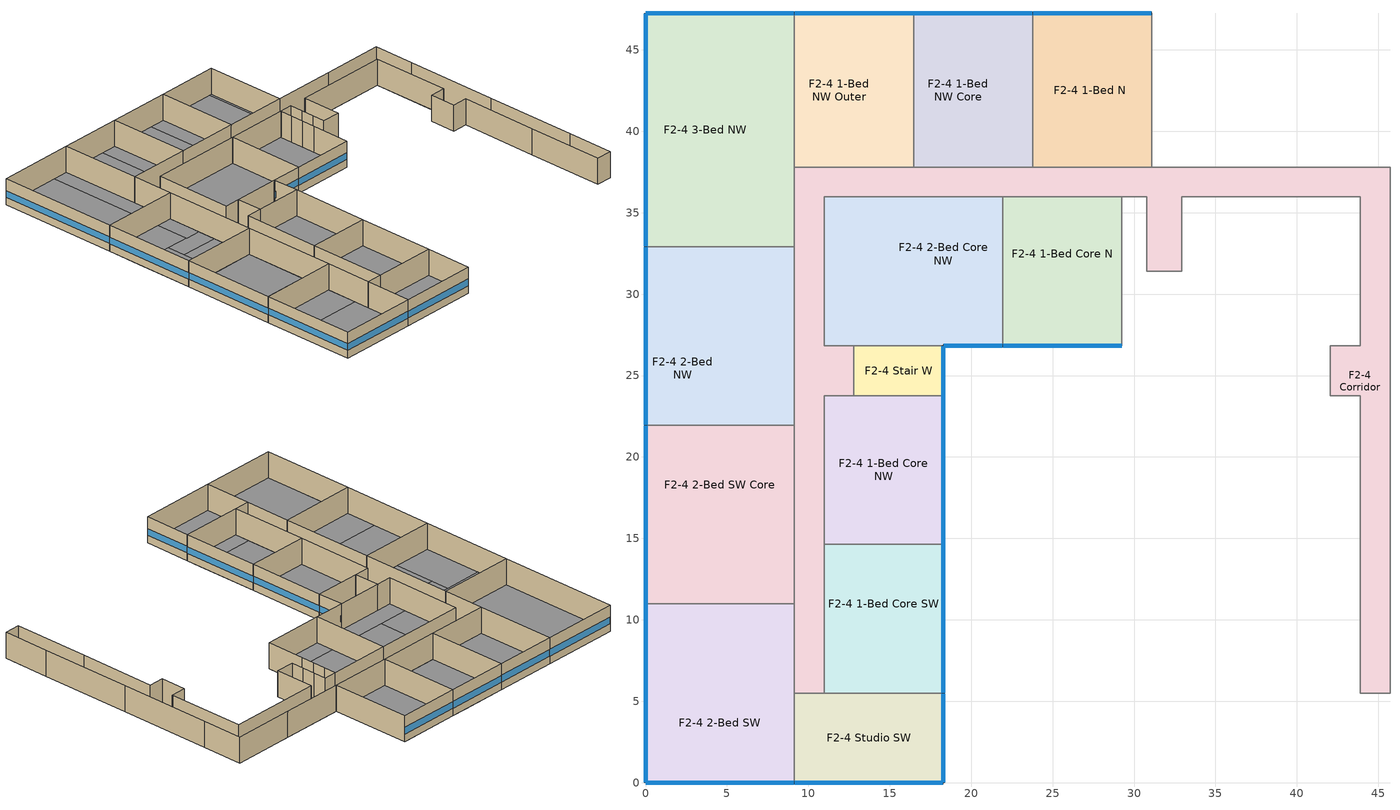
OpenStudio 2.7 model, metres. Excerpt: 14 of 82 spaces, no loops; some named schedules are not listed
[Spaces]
F2-4 1-Bed Core N
 floor adiabatic (ResF2ConcreteInteriorFloor): 29.26,35.97 29.26,28.96 21.95,28.96 21.95,35.97 z3.05; 29.26,28.96 29.26,26.82 21.95,26.82 21.95,28.96 z3.05
 wall outside (ResWoodWallU059): 21.95,26.82 29.26,26.82 z3.05:6.1
 wall to F2-4 Elevator S (WoodFramedInteriorWallU099): 29.26,31.39 29.26,32.92 z3.05:6.1
 wall to F2-4 Elevator Core (WoodFramedInteriorWallU099): 29.26,32.92 29.26,34.44 z3.05:6.1
 wall to F2-4 Laundry (WoodFramedInteriorWallU099): 29.26,26.82 29.26,31.39 z3.05:6.1
 wall to F2-4 2-Bed Core NW (WoodFramedInteriorWallU099): 21.95,35.97 21.95,26.82 z3.05:6.1
 wall to F2-4 Elevator N (WoodFramedInteriorWallU099): 29.26,34.44 29.26,35.97 z3.05:6.1
 wall to F2-4 Corridor (WoodFramedInteriorWallU099): 29.26,35.97 21.95,35.97 z3.05:6.1
 window (Res Fixed Window): 21.97,26.82 29.24,26.82 z3.95:4.72
F2-4 2-Bed Core NW
 floor adiabatic (ResF2ConcreteInteriorFloor): 21.95,35.97 21.95,28.96 14.63,28.96 14.63,35.97 z3.05; 14.63,35.97 14.63,28.96 10.97,28.96 10.97,35.97 z3.05; 21.95,28.96 21.95,26.82 10.97,26.82 10.97,28.96 z3.05
 wall outside (ResWoodWallU059): 18.29,26.82 21.95,26.82 z3.05:6.1
 wall to F2-4 Corridor (WoodFramedInteriorWallU099): 21.95,35.97 10.97,35.97 10.97,26.82 12.8,26.82 z3.05:6.1
 wall to F2-4 Stair W (WoodFramedInteriorWallU099): 12.8,26.82 18.29,26.82 z3.05:6.1
 window (Res Fixed Window): 18.31,26.82 21.92,26.82 z3.95:4.71
F2-4 Corridor
 floor adiabatic (ResF2ConcreteInteriorFloor): 45.72,28.96 45.72,14.63 43.89,14.63 43.89,23.77 42.06,23.77 42.06,26.82 43.89,26.82 43.89,28.96 z3.05; 45.72,7.32 45.72,5.49 43.89,5.49 43.89,7.32 z3.05; 32.92,37.8 32.92,31.39 30.78,31.39 30.78,37.8 z3.05; 10.97,21.95 10.97,14.63 9.14,14.63 9.14,21.95 z3.05; 21.95,37.8 21.95,35.97 14.63,35.97 14.63,37.8 z3.05; 14.63,37.8 14.63,35.97 10.97,35.97 10.97,28.96 9.14,28.96 9.14,37.8 z3.05; 40.23,37.8 40.23,35.97 32.92,35.97 32.92,37.8 z3.05; 30.78,37.8 30.78,35.97 21.95,35.97 21.95,37.8 z3.05; 12.8,26.82 12.8,23.77 10.97,23.77 10.97,21.95 9.14,21.95 9.14,26.82 z3.05; 10.97,14.63 10.97,7.32 9.14,7.32 9.14,14.63 z3.05; 45.72,37.8 45.72,28.96 43.89,28.96 43.89,35.97 40.23,35.97 40.23,37.8 z3.05; 10.97,28.96 10.97,26.82 9.14,26.82 9.14,28.96 z3.05; 45.72,14.63 45.72,7.32 43.89,7.32 43.89,14.63 z3.05; 10.97,7.32 10.97,5.49 9.14,5.49 9.14,7.32 z3.05
 wall to F2-4 1-Bed Core NE: 42.06,23.77 43.89,23.77 43.89,14.63 z3.05:6.1
 wall to F2-4 1-Bed Core NW: 10.97,14.63 10.97,23.77 12.8,23.77 z3.05:6.1
 wall to F2-4 1-Bed Core SE: 43.89,14.63 43.89,5.49 z3.05:6.1
 wall to F2-4 1-Bed Core SW: 10.97,5.49 10.97,14.63 z3.05:6.1
 wall to F2-4 1-Bed N: 31.09,37.8 23.77,37.8 z3.05:6.1
 wall to F2-4 1-Bed NE Core: 38.4,37.8 31.09,37.8 z3.05:6.1
 wall to F2-4 1-Bed NE Outer: 45.72,37.8 38.4,37.8 z3.05:6.1
 wall to F2-4 1-Bed NW Core: 23.77,37.8 16.46,37.8 z3.05:6.1
 wall to F2-4 1-Bed NW Outer: 16.46,37.8 9.14,37.8 z3.05:6.1
 wall to F2-4 2-Bed Core NE: 32.92,31.39 32.92,35.97 43.89,35.97 43.89,26.82 42.06,26.82 z3.05:6.1
 wall to F2-4 2-Bed NE: 45.72,21.95 45.72,32.92 z3.05:6.1
 wall to F2-4 2-Bed NW: 9.14,32.92 9.14,21.95 z3.05:6.1
 wall to F2-4 2-Bed SE: 45.72,5.49 45.72,10.97 z3.05:6.1
 wall to F2-4 2-Bed SE Core: 45.72,10.97 45.72,21.95 z3.05:6.1
 wall to F2-4 2-Bed SW: 9.14,10.97 9.14,5.49 z3.05:6.1
 wall to F2-4 2-Bed SW Core: 9.14,21.95 9.14,10.97 z3.05:6.1
 wall to F2-4 3-Bed NE: 45.72,32.92 45.72,37.8 z3.05:6.1
 wall to F2-4 3-Bed NW: 9.14,37.8 9.14,32.92 z3.05:6.1
 wall to F2-4 Elevator N (WoodFramedInteriorWallU099): 29.26,35.97 30.78,35.97 30.78,34.44 z3.05:6.1
 wall to F2-4 Studio SE (WoodFramedInteriorWallU099): 43.89,5.49 45.72,5.49 z3.05:6.1
 wall to F2-4 Stair W (WoodFramedInteriorWallU099): 12.8,23.77 12.8,26.82 z3.05:6.1
 wall to F2-4 Laundry (WoodFramedInteriorWallU099): 30.78,31.39 32.92,31.39 z3.05:6.1
 wall to F2-4 Elevator Core (WoodFramedInteriorWallU099): 30.78,34.44 30.78,32.92 z3.05:6.1
 wall to F2-4 Stair E (WoodFramedInteriorWallU099): 42.06,26.82 42.06,23.77 z3.05:6.1
 wall to F2-4 Elevator S (WoodFramedInteriorWallU099): 30.78,32.92 30.78,31.39 z3.05:6.1
 wall to F2-4 Studio SW (WoodFramedInteriorWallU099): 9.14,5.49 10.97,5.49 z3.05:6.1
F2-4 1-Bed Core NW
 floor adiabatic (ResF2ConcreteInteriorFloor): 12.8,23.77 12.8,21.95 10.97,21.95 10.97,23.77 z3.05; 18.29,23.77 18.29,14.63 10.97,14.63 10.97,21.95 12.8,21.95 12.8,23.77 z3.05
 wall outside (ResWoodWallU059): 18.29,14.63 18.29,23.77 z3.05:6.1
 wall to F2-4 Stair W (WoodFramedInteriorWallU099): 18.29,23.77 12.8,23.77 z3.05:6.1
 wall to F2-4 1-Bed Core SW (WoodFramedInteriorWallU099): 10.97,14.63 18.29,14.63 z3.05:6.1
 window (Res Fixed Window): 18.29,14.66 18.29,23.75 z3.95:4.72
F2-4 Stair W
 floor adiabatic (ResF2ConcreteInteriorFloor): 18.29,26.82 18.29,23.77 12.8,23.77 12.8,26.82 z3.05
 wall outside (ResWoodWallU059): 18.29,23.77 18.29,26.82 z3.05:6.1
 window (Res Fixed Window): 18.29,23.8 18.29,26.8 z3.95:4.72
F2-4 1-Bed Core SW
 floor adiabatic (ResF2ConcreteInteriorFloor): 18.29,14.63 18.29,7.32 10.97,7.32 10.97,14.63 z3.05; 18.29,7.32 18.29,5.49 10.97,5.49 10.97,7.32 z3.05
 wall outside (ResWoodWallU059): 18.29,5.49 18.29,14.63 z3.05:6.1
 wall to F2-4 Studio SW (WoodFramedInteriorWallU099): 10.97,5.49 18.29,5.49 z3.05:6.1
 window (Res Fixed Window): 18.29,5.51 18.29,14.61 z3.95:4.72
F2-4 Studio SW
 floor adiabatic (ResF2ConcreteInteriorFloor): 18.29,5.49 18.29,0 9.14,0 9.14,5.49 z3.05
 wall outside (ResWoodWallU059): 9.14,0 18.29,0 18.29,5.49 z3.05:6.1
 wall to F2-4 2-Bed SW: 9.14,5.49 9.14,0 z3.05:6.1
 window (Res Fixed Window): 18.29,0.03 18.29,5.46 / 9.17,0 18.26,0 z3.95:4.72
F2-4 1-Bed N
 floor adiabatic (ResF2ConcreteInteriorFloor): 30.78,47.24 30.78,37.8 23.77,37.8 23.77,47.24 z3.05; 31.09,47.24 31.09,37.8 30.78,37.8 30.78,47.24 z3.05
 wall outside (ResWoodWallU059): 31.09,47.24 23.77,47.24 z3.05:6.1
 wall to F2-4 1-Bed NE Core (WoodFramedInteriorWallU099): 31.09,37.8 31.09,47.24 z3.05:6.1
 wall to F2-4 1-Bed NW Core (WoodFramedInteriorWallU099): 23.77,47.24 23.77,37.8 z3.05:6.1
 window (Res Fixed Window): 31.06,47.24 23.8,47.24 z3.95:4.72
F2-4 1-Bed NW Core
 floor adiabatic (ResF2ConcreteInteriorFloor): 21.95,47.24 21.95,37.8 16.46,37.8 16.46,47.24 z3.05; 23.77,47.24 23.77,37.8 21.95,37.8 21.95,47.24 z3.05
 wall outside (ResWoodWallU059): 23.77,47.24 16.46,47.24 z3.05:6.1
 wall to F2-4 1-Bed NW Outer (WoodFramedInteriorWallU099): 16.46,47.24 16.46,37.8 z3.05:6.1
 window (Res Fixed Window): 23.75,47.24 16.48,47.24 z3.95:4.72
F2-4 1-Bed NW Outer
 floor adiabatic (ResF2ConcreteInteriorFloor): 16.46,47.24 16.46,37.8 14.63,37.8 14.63,47.24 z3.05; 14.63,47.24 14.63,37.8 9.14,37.8 9.14,47.24 z3.05
 wall outside (ResWoodWallU059): 16.46,47.24 9.14,47.24 z3.05:6.1
 wall to F2-4 3-Bed NW (WoodFramedInteriorWallU099): 9.14,47.24 9.14,37.8 z3.05:6.1
 window (Res Fixed Window): 16.43,47.24 9.17,47.24 z3.95:4.72
F2-4 3-Bed NW
 floor adiabatic (ResF2ConcreteInteriorFloor): 9.14,47.24 9.14,32.92 7.32,32.92 7.32,47.24 z3.05; 7.32,47.24 7.32,32.92 0,32.92 0,47.24 z3.05
 wall outside (ResWoodWallU059): 9.14,47.24 0,47.24 0,32.92 z3.05:6.1
 wall to F2-4 2-Bed NW: 0,32.92 9.14,32.92 z3.05:6.1
 window (Res Fixed Window): 0,47.22 0,32.94 / 9.12,47.24 0.03,47.24 z3.95:4.72
F2-4 2-Bed NW
 floor adiabatic (ResF2ConcreteInteriorFloor): 4.57,28.96 4.57,21.95 0,21.95 0,28.96 z3.05; 9.14,32.92 9.14,28.96 7.32,28.96 7.32,32.92 z3.05; 9.14,28.96 9.14,26.82 4.57,26.82 4.57,28.96 z3.05; 7.32,32.92 7.32,28.96 0,28.96 0,32.92 z3.05; 9.14,26.82 9.14,21.95 4.57,21.95 4.57,26.82 z3.05
 wall outside (ResWoodWallU059): 0,32.92 0,21.95 z3.05:6.1
 wall to F2-4 2-Bed SW Core (WoodFramedInteriorWallU099): 0,21.95 9.14,21.95 z3.05:6.1
 window (Res Fixed Window): 0,32.89 0,21.97 z3.95:4.72
F2-4 2-Bed SW Core
 floor adiabatic (ResF2ConcreteInteriorFloor): 9.14,14.63 9.14,10.97 0,10.97 0,14.63 z3.05; 9.14,21.95 9.14,14.63 0,14.63 0,21.95 z3.05
 wall outside (ResWoodWallU059): 0,21.95 0,10.97 z3.05:6.1
 wall to F2-4 2-Bed SW: 0,10.97 9.14,10.97 z3.05:6.1
 window (Res Fixed Window): 0,21.92 0,11 z3.95:4.72
F2-4 2-Bed SW
 floor adiabatic (ResF2ConcreteInteriorFloor): 9.14,7.32 9.14,0 0,0 0,7.32 z3.05; 9.14,10.97 9.14,7.32 0,7.32 0,10.97 z3.05
 wall outside (ResWoodWallU059): 0,10.97 0,0 9.14,0 z3.05:6.1
 window (Res Fixed Window): 0.03,0 9.12,0 / 0,10.95 0,0.03 z3.95:4.72
[Site]
SANTA-MARIA-PUBLIC-ARPT Design_Conditions: Latitude {deg}=34.92; Longitude {deg}=-120.47; Time Zone {hr}=-8; Elevation {m}=77.1144
[SizingPeriod:DesignDay] Barometric Pressure {Pa}=100403; Sky Clearness=0; Rain Indicator=0; Snow Indicator=0; Day of Month=21; Daylight Saving Time Indicator=0; Dry-Bulb Temperature Range Modifier Type=DefaultMultipliers
Name | Maximum Dry-Bulb Temperature {C} | Daily Dry-Bulb Temperature Range {deltaC} | Humidity Indicating Conditions at Maximum Dry-Bulb | Wind Speed {m/s} | Wind Direction {deg} | Month | Day Type | Humidity Indicating Type | Solar Model Indicator | ASHRAE Taub | ASHRAE Taud
SANTA-MARIA-PUBLIC-ARPT Ann Htg 99.6% Condns DB | 0.8 | 0 | 0.8 | 1.6 | 90 | 1 | WinterDesignDay | Wetbulb | ASHRAEClearSky
SANTA-MARIA-PUBLIC-ARPT Ann Clg 0.4% Condns DB=>MCWB | 28.9 | 10.3 | 16.4 | 4.6 | 292 | 8 | SummerDesignDay | Wetbulb | ASHRAETau | 0.371 | 2.414
SANTA-MARIA-PUBLIC-ARPT Ann Clg 0.4% Condns DP=>MCDB | 20.9 | 10.3 | 16.7 | 4.3 | 292 | 8 | SummerDesignDay | Dewpoint | ASHRAETau | 0.371 | 2.414
SANTA-MARIA-PUBLIC-ARPT JUN Clg 0.4% Condns DB=>MCWB | 31.7 | 10.6 | 17 | 6.2 | 292 | 6 | SummerDesignDay | Wetbulb | ASHRAETau | 0.354 | 2.481
[Site:WaterMainsTemperature]
Calculation Method=Schedule; Temperature Schedule=WaterMainCZ05
[Building]
Building 1: North Axis {deg}=0
[Material]
Name | Roughness | Thickness {m} | Conductivity {W/m-K} | Density {kg/m3} | Specific Heat {J/kg-K} | Thermal Absorptance | Solar Absorptance | Visible Absorptance
Gypsum Board - 1/2 in.; Gypsum Board - 1/2 in. 4 | MediumRough | 0.0127 | 0.158656 | 640.739 | 1130.436 | 0.9 | 0.7 | 0.8
Gypsum Board - 5/8 in. | Smooth | 0.016002 | 0.158656 | 640.739 | 1130.436 | 0.9 | 0.7 | 0.8
Stucco - 7/8 in. | MediumRough | 0.022352 | 0.700948 | 1855.1 | 837.36 | 0.9 | 0.7 | 0.8
Plywood - 5/8 in.; Plywood - 5/8 in. 3 | Smooth | 0.016002 | 0.11544 | 480.554 | 1884.06
Compliance Insulation R1.54 | Smooth | 0.00624291 | 0.0230188 | 16.0185 | 1130.436
Concrete - 140 lb/ft3 - 4 in. | Smooth | 0.1016 | 1.9514 | 2239.06 | 921.096
Carpet - 3/4 in. 2 | Smooth | 0.01905 | 0.0455183 | 288.332 | 1381.644 | 0.9 | 0.7 | 0.8
[Material:NoMass] Roughness=Smooth
Name | Thermal Resistance {m2-K/W}
WoodFrameWall16inOC R11.25 | 1.26865
WoodFrameWall16inOCCavInsR5 | 0.898917
[Construction]
ResWoodWallU059: Stucco - 7/8 in., Plywood - 5/8 in., Compliance Insulation R1.54, WoodFrameWall16inOCCavInsR5, Gypsum Board - 5/8 in.
WoodFramedInteriorWallU099: Gypsum Board - 1/2 in., WoodFrameWall16inOC R11.25, Gypsum Board - 1/2 in.
ResF2ConcreteInteriorFloor: Gypsum Board - 1/2 in. 4, Concrete - 140 lb/ft3 - 4 in., Plywood - 5/8 in. 3, Carpet - 3/4 in. 2
Res Fixed Window: Res Fixed Window Material
[WindowMaterial:SimpleGlazingSystem]
Res Fixed Window Material: U-Factor {W/m2-K}=2.04417; Solar Heat Gain Coefficient=0.25; Visible Transmittance=0.42
[Space] Building Story=Building Story Residential Floors 2-4
Name | Thermal Zone | Design Specification Outdoor Air Object
F2-4 1-Bed Core N | Thermal Zone: F2-4 1-Bed Core N | Thermal Zone: F2-4 1-Bed Core N Design Specification Outdoor Air
F2-4 1-Bed Core NW; F2-4 1-Bed Core SW | Thermal Zone: F2-4 1-Bed Core West | Thermal Zone: F2-4 1-Bed Core West Design Specification Outdoor Air
F2-4 1-Bed N; F2-4 1-Bed NW Core; F2-4 1-Bed NW Outer | Thermal Zone: F2-4 1-Bed North | Thermal Zone: F2-4 1-Bed North Design Specification Outdoor Air
F2-4 2-Bed Core NW | Thermal Zone: F2-4 2-Bed Core NE-NW | Thermal Zone: F2-4 2-Bed Core NE-NW Design Specification Outdoor Air
F2-4 2-Bed NW; F2-4 2-Bed SW; F2-4 2-Bed SW Core | Thermal Zone: F2-4 2-Bed West | Thermal Zone: F2-4 2-Bed West Design Specification Outdoor Air
F2-4 3-Bed NW | Thermal Zone: F2-4 3-Bed NW | Thermal Zone: F2-4 3-Bed NW Design Specification Outdoor Air
F2-4 Corridor; F2-4 Stair W | Thermal Zone: F2-4 Corridor | Thermal Zone: F2-4 Corridor Design Specification Outdoor Air
F2-4 Studio SW | Thermal Zone: F2-4 Studio SW | Thermal Zone: F2-4 Studio SW Design Specification Outdoor Air
[ThermalZone] Multiplier=3; Use Ideal Air Loads=No
Name | Thermostat
Thermal Zone: F2-4 1-Bed Core N | Thermal Zone: F2-4 1-Bed Core N Thermostat
Thermal Zone: F2-4 1-Bed Core West | Thermal Zone: F2-4 1-Bed Core West Thermostat
Thermal Zone: F2-4 1-Bed North | Thermal Zone: F2-4 1-Bed North Thermostat
Thermal Zone: F2-4 2-Bed Core NE-NW | Thermal Zone: F2-4 2-Bed Core NE-NW Thermostat
Thermal Zone: F2-4 2-Bed West | Thermal Zone: F2-4 2-Bed West Thermostat
Thermal Zone: F2-4 3-Bed NW | Thermal Zone: F2-4 3-Bed NW Thermostat
Thermal Zone: F2-4 Studio SW | Thermal Zone: F2-4 Studio SW Thermostat
Thermal Zone: F2-4 Corridor | Thermal Zone: F2-4 Corridor Thermostat
[BuildingStory]
Building Story Residential Floors 2-4
[People:Definition] Number of People Calculation Method=People/Area; Fraction Radiant=0.3
Name | People per Space Floor Area {person/m2} | Sensible Heat Fraction
F2-4 1-Bed Core N People Definition; F2-4 1-Bed Core NW People Definition; F2-4 1-Bed Core SW People Definition; F2-4 2-Bed Core NW People Definition; F2-4 2-Bed NW People Definition; F2-4 2-Bed SW People Definition; F2-4 2-Bed SW Core People Definition | 0.0298998 | 0.6125
F2-4 1-Bed N People Definition; F2-4 1-Bed NW Core People Definition; F2-4 1-Bed NW Outer People Definition | 0.0289352 | 0.6125
F2-4 3-Bed NW People Definition | 0.0305359 | 0.6125
F2-4 Corridor People Definition; F2-4 Stair W People Definition | 0.0538196 | 0.5
F2-4 Studio SW People Definition | 0.0398663 | 0.6125
[People] Multiplier=1
Name | People Definition | Space or SpaceType | Number of People Schedule | Activity Level Schedule
F2-4 1-Bed Core N People | F2-4 1-Bed Core N People Definition | F2-4 1-Bed Core N | ResidentialLivingOccupancy | F2-4 1-Bed Core N People Activity Level
F2-4 1-Bed Core NW People | F2-4 1-Bed Core NW People Definition | F2-4 1-Bed Core NW | ResidentialLivingOccupancy | F2-4 1-Bed Core NW People Activity Level
F2-4 1-Bed Core SW People | F2-4 1-Bed Core SW People Definition | F2-4 1-Bed Core SW | ResidentialLivingOccupancy | F2-4 1-Bed Core SW People Activity Level
F2-4 1-Bed N People | F2-4 1-Bed N People Definition | F2-4 1-Bed N | ResidentialLivingOccupancy | F2-4 1-Bed N People Activity Level
F2-4 1-Bed NW Core People | F2-4 1-Bed NW Core People Definition | F2-4 1-Bed NW Core | ResidentialLivingOccupancy | F2-4 1-Bed NW Core People Activity Level
F2-4 1-Bed NW Outer People | F2-4 1-Bed NW Outer People Definition | F2-4 1-Bed NW Outer | ResidentialLivingOccupancy | F2-4 1-Bed NW Outer People Activity Level
F2-4 2-Bed Core NW People | F2-4 2-Bed Core NW People Definition | F2-4 2-Bed Core NW | ResidentialLivingOccupancy | F2-4 2-Bed Core NW People Activity Level
F2-4 2-Bed NW People | F2-4 2-Bed NW People Definition | F2-4 2-Bed NW | ResidentialLivingOccupancy | F2-4 2-Bed NW People Activity Level
F2-4 2-Bed SW People | F2-4 2-Bed SW People Definition | F2-4 2-Bed SW | ResidentialLivingOccupancy | F2-4 2-Bed SW People Activity Level
F2-4 2-Bed SW Core People | F2-4 2-Bed SW Core People Definition | F2-4 2-Bed SW Core | ResidentialLivingOccupancy | F2-4 2-Bed SW Core People Activity Level
F2-4 3-Bed NW People | F2-4 3-Bed NW People Definition | F2-4 3-Bed NW | ResidentialLivingOccupancy | F2-4 3-Bed NW People Activity Level
F2-4 Corridor People | F2-4 Corridor People Definition | F2-4 Corridor | OfficeOccupancy | F2-4 Corridor People Activity Level
F2-4 Stair W People | F2-4 Stair W People Definition | F2-4 Stair W | OfficeOccupancy | F2-4 Stair W People Activity Level
F2-4 Studio SW People | F2-4 Studio SW People Definition | F2-4 Studio SW | ResidentialLivingOccupancy | F2-4 Studio SW People Activity Level
[SpaceInfiltration:DesignFlowRate] Temperature Term Coefficient=0; Velocity Squared Term Coefficient=0
Name | Space or SpaceType | Schedule | Design Flow Rate Calculation Method | Flow per Exterior Surface Area {m3/s-m2} | Constant Term Coefficient | Velocity Term Coefficient | Design Flow Rate {m3/s}
F2-4 1-Bed Core N Space Infiltration Design Flow Rate 1 | F2-4 1-Bed Core N | ResidentialLivingInfiltration | Flow/ExteriorWallArea | 0.000227584 | 0 | 0.224052
F2-4 1-Bed Core N Space Infiltration Design Flow Rate 2 | F2-4 1-Bed Core N | ResidentialLivingHVACAvail | Flow/Space |  | 1 | 0 | 0.0172733
F2-4 1-Bed Core NW Space Infiltration Design Flow Rate 1 | F2-4 1-Bed Core NW | ResidentialLivingInfiltration | Flow/ExteriorWallArea | 0.000227584 | 0 | 0.224052
F2-4 1-Bed Core NW Space Infiltration Design Flow Rate 2 | F2-4 1-Bed Core NW | ResidentialLivingHVACAvail | Flow/Space |  | 1 | 0 | 0.0172733
F2-4 1-Bed Core SW Space Infiltration Design Flow Rate 1 | F2-4 1-Bed Core SW | ResidentialLivingInfiltration | Flow/ExteriorWallArea | 0.000227584 | 0 | 0.224052
F2-4 1-Bed Core SW Space Infiltration Design Flow Rate 2 | F2-4 1-Bed Core SW | ResidentialLivingHVACAvail | Flow/Space |  | 1 | 0 | 0.0172733
F2-4 1-Bed N Space Infiltration Design Flow Rate 1 | F2-4 1-Bed N | ResidentialLivingInfiltration | Flow/ExteriorWallArea | 0.000227584 | 0 | 0.224052
F2-4 1-Bed N Space Infiltration Design Flow Rate 2 | F2-4 1-Bed N | ResidentialLivingHVACAvail | Flow/Space |  | 1 | 0 | 0.0176131
F2-4 1-Bed NW Core Space Infiltration Design Flow Rate 1 | F2-4 1-Bed NW Core | ResidentialLivingInfiltration | Flow/ExteriorWallArea | 0.000227584 | 0 | 0.224052
F2-4 1-Bed NW Core Space Infiltration Design Flow Rate 2 | F2-4 1-Bed NW Core | ResidentialLivingHVACAvail | Flow/Space |  | 1 | 0 | 0.0176131
F2-4 1-Bed NW Outer Space Infiltration Design Flow Rate 1 | F2-4 1-Bed NW Outer | ResidentialLivingInfiltration | Flow/ExteriorWallArea | 0.000227584 | 0 | 0.224052
F2-4 1-Bed NW Outer Space Infiltration Design Flow Rate 2 | F2-4 1-Bed NW Outer | ResidentialLivingHVACAvail | Flow/Space |  | 1 | 0 | 0.0176131
F2-4 2-Bed Core NW Space Infiltration Design Flow Rate 1 | F2-4 2-Bed Core NW | ResidentialLivingInfiltration | Flow/ExteriorWallArea | 0.000227584 | 0 | 0.224052
F2-4 2-Bed Core NW Space Infiltration Design Flow Rate 2 | F2-4 2-Bed Core NW | ResidentialLivingHVACAvail | Flow/Space |  | 1 | 0 | 0.0259099
F2-4 2-Bed NW Space Infiltration Design Flow Rate 1 | F2-4 2-Bed NW | ResidentialLivingInfiltration | Flow/ExteriorWallArea | 0.000227584 | 0 | 0.224052
F2-4 2-Bed NW Space Infiltration Design Flow Rate 2 | F2-4 2-Bed NW | ResidentialLivingHVACAvail | Flow/Space |  | 1 | 0 | 0.0259099
F2-4 2-Bed SW Space Infiltration Design Flow Rate 1 | F2-4 2-Bed SW | ResidentialLivingInfiltration | Flow/ExteriorWallArea | 0.000227584 | 0 | 0.224052
F2-4 2-Bed SW Space Infiltration Design Flow Rate 2 | F2-4 2-Bed SW | ResidentialLivingHVACAvail | Flow/Space |  | 1 | 0 | 0.0259099
F2-4 2-Bed SW Core Space Infiltration Design Flow Rate 1 | F2-4 2-Bed SW Core | ResidentialLivingInfiltration | Flow/ExteriorWallArea | 0.000227584 | 0 | 0.224052
F2-4 2-Bed SW Core Space Infiltration Design Flow Rate 2 | F2-4 2-Bed SW Core | ResidentialLivingHVACAvail | Flow/Space |  | 1 | 0 | 0.0259099
F2-4 3-Bed NW Space Infiltration Design Flow Rate 1 | F2-4 3-Bed NW | ResidentialLivingInfiltration | Flow/ExteriorWallArea | 0.000227584 | 0 | 0.224052
F2-4 3-Bed NW Space Infiltration Design Flow Rate 2 | F2-4 3-Bed NW | ResidentialLivingHVACAvail | Flow/Space |  | 1 | 0 | 0.0341218
F2-4 Corridor Space Infiltration Design Flow Rate 1 | F2-4 Corridor | OfficeInfiltration | Flow/ExteriorWallArea | 0.000227584 | 0 | 0.224052
F2-4 Stair W Space Infiltration Design Flow Rate 1 | F2-4 Stair W | OfficeInfiltration | Flow/ExteriorWallArea | 0.000227584 | 0 | 0.224052
F2-4 Studio SW Space Infiltration Design Flow Rate 1 | F2-4 Studio SW | ResidentialLivingInfiltration | Flow/ExteriorWallArea | 0.000227584 | 0 | 0.224052
F2-4 Studio SW Space Infiltration Design Flow Rate 2 | F2-4 Studio SW | ResidentialLivingHVACAvail | Flow/Space |  | 1 | 0 | 0.0147248
[Lights:Definition] Design Level Calculation Method=Watts/Area; Fraction Radiant=0.58; Return Air Fraction=0
Name | Watts per Space Floor Area {W/m2}
F2-4 1-Bed Core N Non-Regulated Lights Definition; F2-4 1-Bed Core NW Non-Regulated Lights Definition; F2-4 1-Bed Core SW Non-Regulated Lights Definition; F2-4 1-Bed N Non-Regulated Lights Definition; F2-4 1-Bed NW Core Non-Regulated Lights Definition; F2-4 1-Bed NW Outer Non-Regulated Lights Definition; F2-4 2-Bed Core NW Non-Regulated Lights Definition; F2-4 2-Bed NW Non-Regulated Lights Definition; F2-4 2-Bed SW Non-Regulated Lights Definition; F2-4 2-Bed SW Core Non-Regulated Lights Definition; F2-4 3-Bed NW Non-Regulated Lights Definition; F2-4 Stair W Regulated Lights Definition; F2-4 Studio SW Non-Regulated Lights Definition | 5.38196
F2-4 Corridor Regulated Lights Definition | 6.45835
[Lights] Fraction Replaceable=1
Name | Lights Definition | Space or SpaceType | Schedule
F2-4 1-Bed Core N Non-Regulated Lights | F2-4 1-Bed Core N Non-Regulated Lights Definition | F2-4 1-Bed Core N | ResidentialLivingLights
F2-4 1-Bed Core NW Non-Regulated Lights | F2-4 1-Bed Core NW Non-Regulated Lights Definition | F2-4 1-Bed Core NW | ResidentialLivingLights
F2-4 1-Bed Core SW Non-Regulated Lights | F2-4 1-Bed Core SW Non-Regulated Lights Definition | F2-4 1-Bed Core SW | ResidentialLivingLights
F2-4 1-Bed N Non-Regulated Lights | F2-4 1-Bed N Non-Regulated Lights Definition | F2-4 1-Bed N | ResidentialLivingLights
F2-4 1-Bed NW Core Non-Regulated Lights | F2-4 1-Bed NW Core Non-Regulated Lights Definition | F2-4 1-Bed NW Core | ResidentialLivingLights
F2-4 1-Bed NW Outer Non-Regulated Lights | F2-4 1-Bed NW Outer Non-Regulated Lights Definition | F2-4 1-Bed NW Outer | ResidentialLivingLights
F2-4 2-Bed Core NW Non-Regulated Lights | F2-4 2-Bed Core NW Non-Regulated Lights Definition | F2-4 2-Bed Core NW | ResidentialLivingLights
F2-4 2-Bed NW Non-Regulated Lights | F2-4 2-Bed NW Non-Regulated Lights Definition | F2-4 2-Bed NW | ResidentialLivingLights
F2-4 2-Bed SW Non-Regulated Lights | F2-4 2-Bed SW Non-Regulated Lights Definition | F2-4 2-Bed SW | ResidentialLivingLights
F2-4 2-Bed SW Core Non-Regulated Lights | F2-4 2-Bed SW Core Non-Regulated Lights Definition | F2-4 2-Bed SW Core | ResidentialLivingLights
F2-4 3-Bed NW Non-Regulated Lights | F2-4 3-Bed NW Non-Regulated Lights Definition | F2-4 3-Bed NW | ResidentialLivingLights
F2-4 Corridor Regulated Lights | F2-4 Corridor Regulated Lights Definition | F2-4 Corridor | OfficeLights
F2-4 Stair W Regulated Lights | F2-4 Stair W Regulated Lights Definition | F2-4 Stair W | OfficeLights
F2-4 Studio SW Non-Regulated Lights | F2-4 Studio SW Non-Regulated Lights Definition | F2-4 Studio SW | ResidentialLivingLights
[ElectricEquipment:Definition] Design Level Calculation Method=Watts/Area; Watts per Space Floor Area {W/m2}=5.38196; Fraction Latent=0; Fraction Radiant=0.2; Fraction Lost=0
F2-4 1-Bed Core N Recepticle Loads Definition; F2-4 1-Bed Core NW Recepticle Loads Definition; F2-4 1-Bed Core SW Recepticle Loads Definition; F2-4 1-Bed N Recepticle Loads Definition; F2-4 1-Bed NW Core Recepticle Loads Definition; F2-4 1-Bed NW Outer Recepticle Loads Definition; F2-4 2-Bed Core NW Recepticle Loads Definition; F2-4 2-Bed NW Recepticle Loads Definition; F2-4 2-Bed SW Recepticle Loads Definition; F2-4 2-Bed SW Core Recepticle Loads Definition; F2-4 3-Bed NW Recepticle Loads Definition; F2-4 Studio SW Recepticle Loads Definition
[ElectricEquipment] Schedule=ResidentialLivingReceptacle
Name | Electric Equipment Definition | Space or SpaceType
F2-4 1-Bed Core N Recepticle Loads | F2-4 1-Bed Core N Recepticle Loads Definition | F2-4 1-Bed Core N
F2-4 1-Bed Core NW Recepticle Loads | F2-4 1-Bed Core NW Recepticle Loads Definition | F2-4 1-Bed Core NW
F2-4 1-Bed Core SW Recepticle Loads | F2-4 1-Bed Core SW Recepticle Loads Definition | F2-4 1-Bed Core SW
F2-4 1-Bed N Recepticle Loads | F2-4 1-Bed N Recepticle Loads Definition | F2-4 1-Bed N
F2-4 1-Bed NW Core Recepticle Loads | F2-4 1-Bed NW Core Recepticle Loads Definition | F2-4 1-Bed NW Core
F2-4 1-Bed NW Outer Recepticle Loads | F2-4 1-Bed NW Outer Recepticle Loads Definition | F2-4 1-Bed NW Outer
F2-4 2-Bed Core NW Recepticle Loads | F2-4 2-Bed Core NW Recepticle Loads Definition | F2-4 2-Bed Core NW
F2-4 2-Bed NW Recepticle Loads | F2-4 2-Bed NW Recepticle Loads Definition | F2-4 2-Bed NW
F2-4 2-Bed SW Recepticle Loads | F2-4 2-Bed SW Recepticle Loads Definition | F2-4 2-Bed SW
F2-4 2-Bed SW Core Recepticle Loads | F2-4 2-Bed SW Core Recepticle Loads Definition | F2-4 2-Bed SW Core
F2-4 3-Bed NW Recepticle Loads | F2-4 3-Bed NW Recepticle Loads Definition | F2-4 3-Bed NW
F2-4 Studio SW Recepticle Loads | F2-4 Studio SW Recepticle Loads Definition | F2-4 Studio SW
[GasEquipment:Definition] Design Level Calculation Method=Watts/Area; Watts per Space Floor Area {W/m2}=2.15269; Fraction Latent=0; Fraction Radiant=0.15; Fraction Lost=0.85
F2-4 1-Bed Core N Gas Equipment Loads Definition; F2-4 1-Bed Core NW Gas Equipment Loads Definition; F2-4 1-Bed Core SW Gas Equipment Loads Definition; F2-4 1-Bed N Gas Equipment Loads Definition; F2-4 1-Bed NW Core Gas Equipment Loads Definition; F2-4 1-Bed NW Outer Gas Equipment Loads Definition; F2-4 2-Bed Core NW Gas Equipment Loads Definition; F2-4 2-Bed NW Gas Equipment Loads Definition; F2-4 2-Bed SW Gas Equipment Loads Definition; F2-4 2-Bed SW Core Gas Equipment Loads Definition; F2-4 3-Bed NW Gas Equipment Loads Definition; F2-4 Studio SW Gas Equipment Loads Definition
[GasEquipment] Schedule=ResidentialLivingGasEquip
Name | Gas Equipment Definition | Space or SpaceType
F2-4 1-Bed Core N Gas Equipment Loads | F2-4 1-Bed Core N Gas Equipment Loads Definition | F2-4 1-Bed Core N
F2-4 1-Bed Core NW Gas Equipment Loads | F2-4 1-Bed Core NW Gas Equipment Loads Definition | F2-4 1-Bed Core NW
F2-4 1-Bed Core SW Gas Equipment Loads | F2-4 1-Bed Core SW Gas Equipment Loads Definition | F2-4 1-Bed Core SW
F2-4 1-Bed N Gas Equipment Loads | F2-4 1-Bed N Gas Equipment Loads Definition | F2-4 1-Bed N
F2-4 1-Bed NW Core Gas Equipment Loads | F2-4 1-Bed NW Core Gas Equipment Loads Definition | F2-4 1-Bed NW Core
F2-4 1-Bed NW Outer Gas Equipment Loads | F2-4 1-Bed NW Outer Gas Equipment Loads Definition | F2-4 1-Bed NW Outer
F2-4 2-Bed Core NW Gas Equipment Loads | F2-4 2-Bed Core NW Gas Equipment Loads Definition | F2-4 2-Bed Core NW
F2-4 2-Bed NW Gas Equipment Loads | F2-4 2-Bed NW Gas Equipment Loads Definition | F2-4 2-Bed NW
F2-4 2-Bed SW Gas Equipment Loads | F2-4 2-Bed SW Gas Equipment Loads Definition | F2-4 2-Bed SW
F2-4 2-Bed SW Core Gas Equipment Loads | F2-4 2-Bed SW Core Gas Equipment Loads Definition | F2-4 2-Bed SW Core
F2-4 3-Bed NW Gas Equipment Loads | F2-4 3-Bed NW Gas Equipment Loads Definition | F2-4 3-Bed NW
F2-4 Studio SW Gas Equipment Loads | F2-4 Studio SW Gas Equipment Loads Definition | F2-4 Studio SW
[ThermostatSetpoint:DualSetpoint]
Name | Heating Setpoint Temperature Schedule | Cooling Setpoint Temperature Schedule
Thermal Zone: F2-4 1-Bed Core N Thermostat; Thermal Zone: F2-4 1-Bed Core West Thermostat; Thermal Zone: F2-4 1-Bed North Thermostat; Thermal Zone: F2-4 2-Bed Core NE-NW Thermostat; Thermal Zone: F2-4 2-Bed West Thermostat; Thermal Zone: F2-4 3-Bed NW Thermostat; Thermal Zone: F2-4 Studio SW Thermostat | ResidentialLivingHtgSetpt | ResidentialLivingClgSetpt
Thermal Zone: F2-4 Corridor Thermostat | OfficeHtgSetpt | OfficeClgSetpt
[DesignSpecification:OutdoorAir] Outdoor Air Method=Maximum; Outdoor Air Flow per Person {m3/s-person}=0
Name | Outdoor Air Flow per Floor Area {m3/s-m2}
Thermal Zone: F2-4 1-Bed Core N Design Specification Outdoor Air; Thermal Zone: F2-4 1-Bed Core West Design Specification Outdoor Air; Thermal Zone: F2-4 1-Bed North Design Specification Outdoor Air; Thermal Zone: F2-4 2-Bed Core NE-NW Design Specification Outdoor Air; Thermal Zone: F2-4 2-Bed West Design Specification Outdoor Air; Thermal Zone: F2-4 3-Bed NW Design Specification Outdoor Air; Thermal Zone: F2-4 Studio SW Design Specification Outdoor Air | 0
Thermal Zone: F2-4 Corridor Design Specification Outdoor Air | 0.000741294
[Schedule:Day]
ResidentialLivingOccupancySun; ResidentialLivingOccupancyWD; ResidentialLivingOccupancySat: 1, 0, 0.9, 2, 0, 0.9, 3, 0, 0.9, 4, 0, 0.9, 5, 0, 0.9, 6, 0, 0.9, 7, 0, 0.7, 8, 0, 0.4, 9, 0, 0.4, 10, 0, 0.2, 11, 0, 0.2, 12, 0, 0.2, 13, 0, 0.2, 14, 0, 0.2, 15, 0, 0.2, 16, 0, 0.3, 17, 0, 0.5, 18, 0, 0.5, 19, 0, 0.5, 20, 0, 0.7, 21, 0, 0.7, 22, 0, 0.8, 23, 0, 0.9, 24, 0, 0.9
OfficeOccupancySun: 1, 0, 0, 2, 0, 0, 3, 0, 0, 4, 0, 0, 5, 0, 0, 6, 0, 0, 7, 0, 0.05, 8, 0, 0.05, 9, 0, 0.05, 10, 0, 0.05, 11, 0, 0.05, 12, 0, 0.05, 13, 0, 0.05, 14, 0, 0.05, 15, 0, 0.05, 16, 0, 0.05, 17, 0, 0.05, 18, 0, 0.05, 19, 0, 0, 20, 0, 0, 21, 0, 0, 22, 0, 0, 23, 0, 0, 24, 0, 0
OfficeOccupancyWD: 1, 0, 0, 2, 0, 0, 3, 0, 0, 4, 0, 0, 5, 0, 0, 6, 0, 0, 7, 0, 0.1, 8, 0, 0.2, 9, 0, 0.95, 10, 0, 0.95, 11, 0, 0.95, 12, 0, 0.95, 13, 0, 0.5, 14, 0, 0.95, 15, 0, 0.95, 16, 0, 0.95, 17, 0, 0.95, 18, 0, 0.3, 19, 0, 0.1, 20, 0, 0.1, 21, 0, 0.1, 22, 0, 0.1, 23, 0, 0.05, 24, 0, 0.05
OfficeOccupancySat: 1, 0, 0, 2, 0, 0, 3, 0, 0, 4, 0, 0, 5, 0, 0, 6, 0, 0, 7, 0, 0.1, 8, 0, 0.1, 9, 0, 0.3, 10, 0, 0.3, 11, 0, 0.3, 12, 0, 0.3, 13, 0, 0.1, 14, 0, 0.1, 15, 0, 0.1, 16, 0, 0.1, 17, 0, 0.1, 18, 0, 0.05, 19, 0, 0.05, 20, 0, 0, 21, 0, 0, 22, 0, 0, 23, 0, 0, 24, 0, 0
ResidentialLivingHVACAvailSun; ResidentialLivingHVACAvailWD; ResidentialLivingHVACAvailSat: 1, 0, 1, 2, 0, 1, 3, 0, 1, 4, 0, 1, 5, 0, 1, 6, 0, 1, 7, 0, 1, 8, 0, 1, 9, 0, 1, 10, 0, 1, 11, 0, 1, 12, 0, 1, 13, 0, 1, 14, 0, 1, 15, 0, 1, 16, 0, 1, 17, 0, 1, 18, 0, 1, 19, 0, 1, 20, 0, 1, 21, 0, 1, 22, 0, 1, 23, 0, 1, 24, 0, 1
ResidentialLivingReceptacleSun; ResidentialLivingReceptacleWD; ResidentialLivingReceptacleSat; ResidentialLivingLightsSun; ResidentialLivingLightsWD; ResidentialLivingLightsSat: 1, 0, 0.1, 2, 0, 0.1, 3, 0, 0.1, 4, 0, 0.1, 5, 0, 0.1, 6, 0, 0.3, 7, 0, 0.45, 8, 0, 0.45, 9, 0, 0.45, 10, 0, 0.45, 11, 0, 0.3, 12, 0, 0.3, 13, 0, 0.3, 14, 0, 0.3, 15, 0, 0.3, 16, 0, 0.3, 17, 0, 0.3, 18, 0, 0.3, 19, 0, 0.6, 20, 0, 0.8, 21, 0, 0.9, 22, 0, 0.8, 23, 0, 0.6, 24, 0, 0.3
ResidentialLivingGasEquipSun; ResidentialLivingGasEquipWD; ResidentialLivingGasEquipSat: 1, 0, 0, 2, 0, 0, 3, 0, 0, 4, 0, 0, 5, 0, 0, 6, 0, 0, 7, 0, 0.5, 8, 0, 0.5, 9, 0, 0, 10, 0, 0, 11, 0, 0, 12, 0, 0.2, 13, 0, 0.2, 14, 0, 0, 15, 0, 0, 16, 0, 0, 17, 0, 0.5, 18, 0, 0.5, 19, 0, 0.5, 20, 0, 0, 21, 0, 0, 22, 0, 0, 23, 0, 0, 24, 0, 0
ResidentialLivingInfiltrationSun; ResidentialLivingInfiltrationWD; ResidentialLivingInfiltrationSat: 1, 0, 0.25, 2, 0, 0.25, 3, 0, 0.25, 4, 0, 0.25, 5, 0, 0.25, 6, 0, 0.25, 7, 0, 0.25, 8, 0, 0.25, 9, 0, 0.25, 10, 0, 0.25, 11, 0, 0.25, 12, 0, 0.25, 13, 0, 0.25, 14, 0, 0.25, 15, 0, 0.25, 16, 0, 0.25, 17, 0, 0.25, 18, 0, 0.25, 19, 0, 0.25, 20, 0, 0.25, 21, 0, 0.25, 22, 0, 0.25, 23, 0, 0.25, 24, 0, 0.25
OfficeInfiltrationSun: 1, 0, 1, 2, 0, 1, 3, 0, 1, 4, 0, 1, 5, 0, 1, 6, 0, 0.25, 7, 0, 0.25, 8, 0, 0.25, 9, 0, 0.25, 10, 0, 0.25, 11, 0, 0.25, 12, 0, 0.25, 13, 0, 0.25, 14, 0, 0.25, 15, 0, 0.25, 16, 0, 0.25, 17, 0, 0.25, 18, 0, 0.25, 19, 0, 1, 20, 0, 1, 21, 0, 1, 22, 0, 1, 23, 0, 1, 24, 0, 1
OfficeInfiltrationWD: 1, 0, 1, 2, 0, 1, 3, 0, 1, 4, 0, 1, 5, 0, 1, 6, 0, 0.25, 7, 0, 0.25, 8, 0, 0.25, 9, 0, 0.25, 10, 0, 0.25, 11, 0, 0.25, 12, 0, 0.25, 13, 0, 0.25, 14, 0, 0.25, 15, 0, 0.25, 16, 0, 0.25, 17, 0, 0.25, 18, 0, 0.25, 19, 0, 0.25, 20, 0, 0.25, 21, 0, 0.25, 22, 0, 0.25, 23, 0, 0.25, 24, 0, 0.25
OfficeInfiltrationSat: 1, 0, 1, 2, 0, 1, 3, 0, 1, 4, 0, 1, 5, 0, 1, 6, 0, 0.25, 7, 0, 0.25, 8, 0, 0.25, 9, 0, 0.25, 10, 0, 0.25, 11, 0, 0.25, 12, 0, 0.25, 13, 0, 0.25, 14, 0, 0.25, 15, 0, 0.25, 16, 0, 0.25, 17, 0, 0.25, 18, 0, 0.25, 19, 0, 0.25, 20, 0, 1, 21, 0, 1, 22, 0, 1, 23, 0, 1, 24, 0, 1
OfficeLightsSun: 1, 0, 0.05, 2, 0, 0.05, 3, 0, 0.05, 4, 0, 0.05, 5, 0, 0.05, 6, 0, 0.05, 7, 0, 0.05, 8, 0, 0.05, 9, 0, 0.05, 10, 0, 0.05, 11, 0, 0.05, 12, 0, 0.05, 13, 0, 0.05, 14, 0, 0.05, 15, 0, 0.05, 16, 0, 0.05, 17, 0, 0.05, 18, 0, 0.05, 19, 0, 0.05, 20, 0, 0.05, 21, 0, 0.05, 22, 0, 0.05, 23, 0, 0.05, 24, 0, 0.05
OfficeLightsWD: 1, 0, 0.05, 2, 0, 0.05, 3, 0, 0.05, 4, 0, 0.05, 5, 0, 0.05, 6, 0, 0.1, 7, 0, 0.1, 8, 0, 0.3, 9, 0, 0.65, 10, 0, 0.65, 11, 0, 0.65, 12, 0, 0.65, 13, 0, 0.65, 14, 0, 0.65, 15, 0, 0.65, 16, 0, 0.65, 17, 0, 0.65, 18, 0, 0.35, 19, 0, 0.3, 20, 0, 0.3, 21, 0, 0.2, 22, 0, 0.2, 23, 0, 0.1, 24, 0, 0.05
OfficeLightsSat: 1, 0, 0.05, 2, 0, 0.05, 3, 0, 0.05, 4, 0, 0.05, 5, 0, 0.05, 6, 0, 0.05, 7, 0, 0.1, 8, 0, 0.1, 9, 0, 0.3, 10, 0, 0.3, 11, 0, 0.3, 12, 0, 0.3, 13, 0, 0.15, 14, 0, 0.15, 15, 0, 0.15, 16, 0, 0.15, 17, 0, 0.15, 18, 0, 0.05, 19, 0, 0.05, 20, 0, 0.05, 21, 0, 0.05, 22, 0, 0.05, 23, 0, 0.05, 24, 0, 0.05
ResidentialLivingClgSetptSun; ResidentialLivingClgSetptWD; ResidentialLivingClgSetptSat: 1, 0, 25.5556, 2, 0, 25.5556, 3, 0, 25.5556, 4, 0, 25.5556, 5, 0, 25.5556, 6, 0, 25.5556, 7, 0, 25.5556, 8, 0, 25.5556, 9, 0, 25.5556, 10, 0, 25.5556, 11, 0, 25.5556, 12, 0, 25.5556, 13, 0, 25.5556, 14, 0, 25.5556, 15, 0, 25.5556, 16, 0, 25.5556, 17, 0, 25.5556, 18, 0, 25.5556, 19, 0, 25.5556, 20, 0, 25.5556, 21, 0, 25.5556, 22, 0, 25.5556, 23, 0, 25.5556, 24, 0, 25.5556
OfficeClgSetptSun: 1, 0, 29.4444, 2, 0, 29.4444, 3, 0, 29.4444, 4, 0, 29.4444, 5, 0, 29.4444, 6, 0, 29.4444, 7, 0, 29.4444, 8, 0, 29.4444, 9, 0, 29.4444, 10, 0, 29.4444, 11, 0, 29.4444, 12, 0, 29.4444, 13, 0, 29.4444, 14, 0, 29.4444, 15, 0, 29.4444, 16, 0, 29.4444, 17, 0, 29.4444, 18, 0, 29.4444, 19, 0, 29.4444, 20, 0, 29.4444, 21, 0, 29.4444, 22, 0, 29.4444, 23, 0, 29.4444, 24, 0, 29.4444
OfficeClgSetptWD: 1, 0, 29.4444, 2, 0, 29.4444, 3, 0, 29.4444, 4, 0, 29.4444, 5, 0, 29.4444, 6, 0, 23.8889, 7, 0, 23.8889, 8, 0, 23.8889, 9, 0, 23.8889, 10, 0, 23.8889, 11, 0, 23.8889, 12, 0, 23.8889, 13, 0, 23.8889, 14, 0, 23.8889, 15, 0, 23.8889, 16, 0, 23.8889, 17, 0, 23.8889, 18, 0, 23.8889, 19, 0, 23.8889, 20, 0, 23.8889, 21, 0, 23.8889, 22, 0, 23.8889, 23, 0, 23.8889, 24, 0, 23.8889
OfficeClgSetptSat: 1, 0, 29.4444, 2, 0, 29.4444, 3, 0, 29.4444, 4, 0, 29.4444, 5, 0, 29.4444, 6, 0, 23.8889, 7, 0, 23.8889, 8, 0, 23.8889, 9, 0, 23.8889, 10, 0, 23.8889, 11, 0, 23.8889, 12, 0, 23.8889, 13, 0, 23.8889, 14, 0, 23.8889, 15, 0, 23.8889, 16, 0, 23.8889, 17, 0, 23.8889, 18, 0, 23.8889, 19, 0, 23.8889, 20, 0, 29.4444, 21, 0, 29.4444, 22, 0, 29.4444, 23, 0, 29.4444, 24, 0, 29.4444
ResidentialLivingHtgSetptSun; ResidentialLivingHtgSetptWD; ResidentialLivingHtgSetptSat: 1, 0, 15.5556, 2, 0, 15.5556, 3, 0, 15.5556, 4, 0, 15.5556, 5, 0, 15.5556, 6, 0, 15.5556, 7, 0, 20, 8, 0, 20, 9, 0, 20, 10, 0, 20, 11, 0, 20, 12, 0, 20, 13, 0, 20, 14, 0, 20, 15, 0, 20, 16, 0, 20, 17, 0, 20, 18, 0, 20, 19, 0, 20, 20, 0, 20, 21, 0, 20, 22, 0, 20, 23, 0, 15.5556, 24, 0, 15.5556
OfficeHtgSetptSun: 1, 0, 15.5556, 2, 0, 15.5556, 3, 0, 15.5556, 4, 0, 15.5556, 5, 0, 15.5556, 6, 0, 15.5556, 7, 0, 15.5556, 8, 0, 15.5556, 9, 0, 15.5556, 10, 0, 15.5556, 11, 0, 15.5556, 12, 0, 15.5556, 13, 0, 15.5556, 14, 0, 15.5556, 15, 0, 15.5556, 16, 0, 15.5556, 17, 0, 15.5556, 18, 0, 15.5556, 19, 0, 15.5556, 20, 0, 15.5556, 21, 0, 15.5556, 22, 0, 15.5556, 23, 0, 15.5556, 24, 0, 15.5556
OfficeHtgSetptWD: 1, 0, 15.5556, 2, 0, 15.5556, 3, 0, 15.5556, 4, 0, 15.5556, 5, 0, 15.5556, 6, 0, 21.1111, 7, 0, 21.1111, 8, 0, 21.1111, 9, 0, 21.1111, 10, 0, 21.1111, 11, 0, 21.1111, 12, 0, 21.1111, 13, 0, 21.1111, 14, 0, 21.1111, 15, 0, 21.1111, 16, 0, 21.1111, 17, 0, 21.1111, 18, 0, 21.1111, 19, 0, 21.1111, 20, 0, 21.1111, 21, 0, 21.1111, 22, 0, 21.1111, 23, 0, 21.1111, 24, 0, 21.1111
OfficeHtgSetptSat: 1, 0, 15.5556, 2, 0, 15.5556, 3, 0, 15.5556, 4, 0, 15.5556, 5, 0, 15.5556, 6, 0, 21.1111, 7, 0, 21.1111, 8, 0, 21.1111, 9, 0, 21.1111, 10, 0, 21.1111, 11, 0, 21.1111, 12, 0, 21.1111, 13, 0, 21.1111, 14, 0, 21.1111, 15, 0, 21.1111, 16, 0, 21.1111, 17, 0, 21.1111, 18, 0, 21.1111, 19, 0, 21.1111, 20, 0, 15.5556, 21, 0, 15.5556, 22, 0, 15.5556, 23, 0, 15.5556, 24, 0, 15.5556
Schedule:Day #55; Schedule:Day #57; Schedule:Day #59; Schedule:Day #60; Schedule:Day #63; Schedule:Day #64; Schedule:Day #66; Schedule:Day #68; Schedule:Day #71; Schedule:Day #72; Schedule:Day #74; Schedule:Day #87: 24, 0, 117.228
Schedule:Day #75; Schedule:Day #85: 24, 0, 146.536
[Schedule:Week]
WaterMainCZ05JanWk: WaterMainCZ05Jan, WaterMainCZ05Jan, WaterMainCZ05Jan, WaterMainCZ05Jan, WaterMainCZ05Jan, WaterMainCZ05Jan, WaterMainCZ05Jan, WaterMainCZ05Jan, WaterMainCZ05Jan, WaterMainCZ05Jan, WaterMainCZ05Jan, WaterMainCZ05Jan
WaterMainCZ05FebWk: WaterMainCZ05Feb, WaterMainCZ05Feb, WaterMainCZ05Feb, WaterMainCZ05Feb, WaterMainCZ05Feb, WaterMainCZ05Feb, WaterMainCZ05Feb, WaterMainCZ05Feb, WaterMainCZ05Feb, WaterMainCZ05Feb, WaterMainCZ05Feb, WaterMainCZ05Feb
WaterMainCZ05MarWk: WaterMainCZ05Mar, WaterMainCZ05Mar, WaterMainCZ05Mar, WaterMainCZ05Mar, WaterMainCZ05Mar, WaterMainCZ05Mar, WaterMainCZ05Mar, WaterMainCZ05Mar, WaterMainCZ05Mar, WaterMainCZ05Mar, WaterMainCZ05Mar, WaterMainCZ05Mar
WaterMainCZ05AprWk: WaterMainCZ05Apr, WaterMainCZ05Apr, WaterMainCZ05Apr, WaterMainCZ05Apr, WaterMainCZ05Apr, WaterMainCZ05Apr, WaterMainCZ05Apr, WaterMainCZ05Apr, WaterMainCZ05Apr, WaterMainCZ05Apr, WaterMainCZ05Apr, WaterMainCZ05Apr
WaterMainCZ05MayWk: WaterMainCZ05May, WaterMainCZ05May, WaterMainCZ05May, WaterMainCZ05May, WaterMainCZ05May, WaterMainCZ05May, WaterMainCZ05May, WaterMainCZ05May, WaterMainCZ05May, WaterMainCZ05May, WaterMainCZ05May, WaterMainCZ05May
WaterMainCZ05JunWk: WaterMainCZ05Jun, WaterMainCZ05Jun, WaterMainCZ05Jun, WaterMainCZ05Jun, WaterMainCZ05Jun, WaterMainCZ05Jun, WaterMainCZ05Jun, WaterMainCZ05Jun, WaterMainCZ05Jun, WaterMainCZ05Jun, WaterMainCZ05Jun, WaterMainCZ05Jun
WaterMainCZ05JulWk: WaterMainCZ05Jul, WaterMainCZ05Jul, WaterMainCZ05Jul, WaterMainCZ05Jul, WaterMainCZ05Jul, WaterMainCZ05Jul, WaterMainCZ05Jul, WaterMainCZ05Jul, WaterMainCZ05Jul, WaterMainCZ05Jul, WaterMainCZ05Jul, WaterMainCZ05Jul
WaterMainCZ05AugWk: WaterMainCZ05Aug, WaterMainCZ05Aug, WaterMainCZ05Aug, WaterMainCZ05Aug, WaterMainCZ05Aug, WaterMainCZ05Aug, WaterMainCZ05Aug, WaterMainCZ05Aug, WaterMainCZ05Aug, WaterMainCZ05Aug, WaterMainCZ05Aug, WaterMainCZ05Aug
WaterMainCZ05SepWk: WaterMainCZ05Sep, WaterMainCZ05Sep, WaterMainCZ05Sep, WaterMainCZ05Sep, WaterMainCZ05Sep, WaterMainCZ05Sep, WaterMainCZ05Sep, WaterMainCZ05Sep, WaterMainCZ05Sep, WaterMainCZ05Sep, WaterMainCZ05Sep, WaterMainCZ05Sep
WaterMainCZ05OctWk: WaterMainCZ05Oct, WaterMainCZ05Oct, WaterMainCZ05Oct, WaterMainCZ05Oct, WaterMainCZ05Oct, WaterMainCZ05Oct, WaterMainCZ05Oct, WaterMainCZ05Oct, WaterMainCZ05Oct, WaterMainCZ05Oct, WaterMainCZ05Oct, WaterMainCZ05Oct
WaterMainCZ05NovWk: WaterMainCZ05Nov, WaterMainCZ05Nov, WaterMainCZ05Nov, WaterMainCZ05Nov, WaterMainCZ05Nov, WaterMainCZ05Nov, WaterMainCZ05Nov, WaterMainCZ05Nov, WaterMainCZ05Nov, WaterMainCZ05Nov, WaterMainCZ05Nov, WaterMainCZ05Nov
ResidentialLivingOccupancyWk: ResidentialLivingOccupancySun, ResidentialLivingOccupancyWD, ResidentialLivingOccupancyWD, ResidentialLivingOccupancyWD, ResidentialLivingOccupancyWD, ResidentialLivingOccupancyWD, ResidentialLivingOccupancySat, ResidentialLivingOccupancySun, OnDay, OffDay, ResidentialLivingOccupancySun, ResidentialLivingOccupancySun
OfficeOccupancyWk: OfficeOccupancySun, OfficeOccupancyWD, OfficeOccupancyWD, OfficeOccupancyWD, OfficeOccupancyWD, OfficeOccupancyWD, OfficeOccupancySat, OfficeOccupancySun, OnDay, OffDay, OfficeOccupancySun, OfficeOccupancySun
ResidentialLivingHVACAvailWk: ResidentialLivingHVACAvailSun, ResidentialLivingHVACAvailWD, ResidentialLivingHVACAvailWD, ResidentialLivingHVACAvailWD, ResidentialLivingHVACAvailWD, ResidentialLivingHVACAvailWD, ResidentialLivingHVACAvailSat, ResidentialLivingHVACAvailSun, AllOnHVACAvailDay, AllOnHVACAvailDay, ResidentialLivingHVACAvailSun, ResidentialLivingHVACAvailSun
ResidentialLivingReceptacleWk: ResidentialLivingReceptacleSun, ResidentialLivingReceptacleWD, ResidentialLivingReceptacleWD, ResidentialLivingReceptacleWD, ResidentialLivingReceptacleWD, ResidentialLivingReceptacleWD, ResidentialLivingReceptacleSat, ResidentialLivingReceptacleSun, OnDay, OffDay, ResidentialLivingReceptacleSun, ResidentialLivingReceptacleSun
ResidentialLivingGasEquipWk: ResidentialLivingGasEquipSun, ResidentialLivingGasEquipWD, ResidentialLivingGasEquipWD, ResidentialLivingGasEquipWD, ResidentialLivingGasEquipWD, ResidentialLivingGasEquipWD, ResidentialLivingGasEquipSat, ResidentialLivingGasEquipSun, OnDay, OffDay, ResidentialLivingGasEquipSun, ResidentialLivingGasEquipSun
ResidentialLivingInfiltrationWk: ResidentialLivingInfiltrationSun, ResidentialLivingInfiltrationWD, ResidentialLivingInfiltrationWD, ResidentialLivingInfiltrationWD, ResidentialLivingInfiltrationWD, ResidentialLivingInfiltrationWD, ResidentialLivingInfiltrationSat, ResidentialLivingInfiltrationSun, ResidentialLivingInfiltrationWD, ResidentialLivingInfiltrationWD, ResidentialLivingInfiltrationSun, ResidentialLivingInfiltrationSun
OfficeInfiltrationWk: OfficeInfiltrationSun, OfficeInfiltrationWD, OfficeInfiltrationWD, OfficeInfiltrationWD, OfficeInfiltrationWD, OfficeInfiltrationWD, OfficeInfiltrationSat, OfficeInfiltrationSun, OfficeInfiltrationWD, OfficeInfiltrationWD, OfficeInfiltrationSun, OfficeInfiltrationSun
ResidentialLivingLightsWk: ResidentialLivingLightsSun, ResidentialLivingLightsWD, ResidentialLivingLightsWD, ResidentialLivingLightsWD, ResidentialLivingLightsWD, ResidentialLivingLightsWD, ResidentialLivingLightsSat, ResidentialLivingLightsSun, OnDay, OffDay, ResidentialLivingLightsSun, ResidentialLivingLightsSun
OfficeLightsWk: OfficeLightsSun, OfficeLightsWD, OfficeLightsWD, OfficeLightsWD, OfficeLightsWD, OfficeLightsWD, OfficeLightsSat, OfficeLightsSun, OnDay, OffDay, OfficeLightsSun, OfficeLightsSun
ResidentialLivingClgSetptWk: ResidentialLivingClgSetptSun, ResidentialLivingClgSetptWD, ResidentialLivingClgSetptWD, ResidentialLivingClgSetptWD, ResidentialLivingClgSetptWD, ResidentialLivingClgSetptWD, ResidentialLivingClgSetptSat, ResidentialLivingClgSetptSun, ResidentialLivingClgSetptWD, ResidentialLivingClgSetptWD, ResidentialLivingClgSetptSun, ResidentialLivingClgSetptSun
OfficeClgSetptWk: OfficeClgSetptSun, OfficeClgSetptWD, OfficeClgSetptWD, OfficeClgSetptWD, OfficeClgSetptWD, OfficeClgSetptWD, OfficeClgSetptSat, OfficeClgSetptSun, OfficeClgSetptWD, OfficeClgSetptWD, OfficeClgSetptSun, OfficeClgSetptSun
ResidentialLivingHtgSetptWk: ResidentialLivingHtgSetptSun, ResidentialLivingHtgSetptWD, ResidentialLivingHtgSetptWD, ResidentialLivingHtgSetptWD, ResidentialLivingHtgSetptWD, ResidentialLivingHtgSetptWD, ResidentialLivingHtgSetptSat, ResidentialLivingHtgSetptSun, ResidentialLivingHtgSetptWD, ResidentialLivingHtgSetptWD, ResidentialLivingHtgSetptSun, ResidentialLivingHtgSetptSun
OfficeHtgSetptWk: OfficeHtgSetptSun, OfficeHtgSetptWD, OfficeHtgSetptWD, OfficeHtgSetptWD, OfficeHtgSetptWD, OfficeHtgSetptWD, OfficeHtgSetptSat, OfficeHtgSetptSun, OfficeHtgSetptWD, OfficeHtgSetptWD, OfficeHtgSetptSun, OfficeHtgSetptSun
[Schedule:Year]
WaterMainCZ05: 1, 31, WaterMainCZ05JanWk, 2, 28, WaterMainCZ05FebWk, 3, 31, WaterMainCZ05MarWk, 4, 30, WaterMainCZ05AprWk, 5, 31, WaterMainCZ05MayWk, 6, 30, WaterMainCZ05JunWk, 7, 31, WaterMainCZ05JulWk, 8, 31, WaterMainCZ05AugWk, 9, 30, WaterMainCZ05SepWk, 10, 31, WaterMainCZ05OctWk, 11, 30, WaterMainCZ05NovWk, 12, 31, WaterMainCZ05DecWk
ResidentialLivingOccupancy: 12, 31, ResidentialLivingOccupancyWk
OfficeOccupancy: 12, 31, OfficeOccupancyWk
ResidentialLivingHVACAvail: 12, 31, ResidentialLivingHVACAvailWk
ResidentialLivingReceptacle: 12, 31, ResidentialLivingReceptacleWk
ResidentialLivingGasEquip: 12, 31, ResidentialLivingGasEquipWk
ResidentialLivingInfiltration: 12, 31, ResidentialLivingInfiltrationWk
OfficeInfiltration: 12, 31, OfficeInfiltrationWk
ResidentialLivingLights: 12, 31, ResidentialLivingLightsWk
OfficeLights: 12, 31, OfficeLightsWk
ResidentialLivingClgSetpt: 12, 31, ResidentialLivingClgSetptWk
OfficeClgSetpt: 12, 31, OfficeClgSetptWk
ResidentialLivingHtgSetpt: 12, 31, ResidentialLivingHtgSetptWk
OfficeHtgSetpt: 12, 31, OfficeHtgSetptWk
[Schedule:Ruleset]
Name | Default Day Schedule
F2-4 1-Bed Core N People Activity Level | Schedule:Day #55
F2-4 1-Bed Core NW People Activity Level | Schedule:Day #57
F2-4 1-Bed Core SW People Activity Level | Schedule:Day #59
F2-4 1-Bed N People Activity Level | Schedule:Day #60
F2-4 1-Bed NW Core People Activity Level | Schedule:Day #63
F2-4 1-Bed NW Outer People Activity Level | Schedule:Day #64
F2-4 2-Bed Core NW People Activity Level | Schedule:Day #66
F2-4 2-Bed NW People Activity Level | Schedule:Day #68
F2-4 2-Bed SW People Activity Level | Schedule:Day #71
F2-4 2-Bed SW Core People Activity Level | Schedule:Day #72
F2-4 3-Bed NW People Activity Level | Schedule:Day #74
F2-4 Corridor People Activity Level | Schedule:Day #75
F2-4 Stair W People Activity Level | Schedule:Day #85
F2-4 Studio SW People Activity Level | Schedule:Day #87
